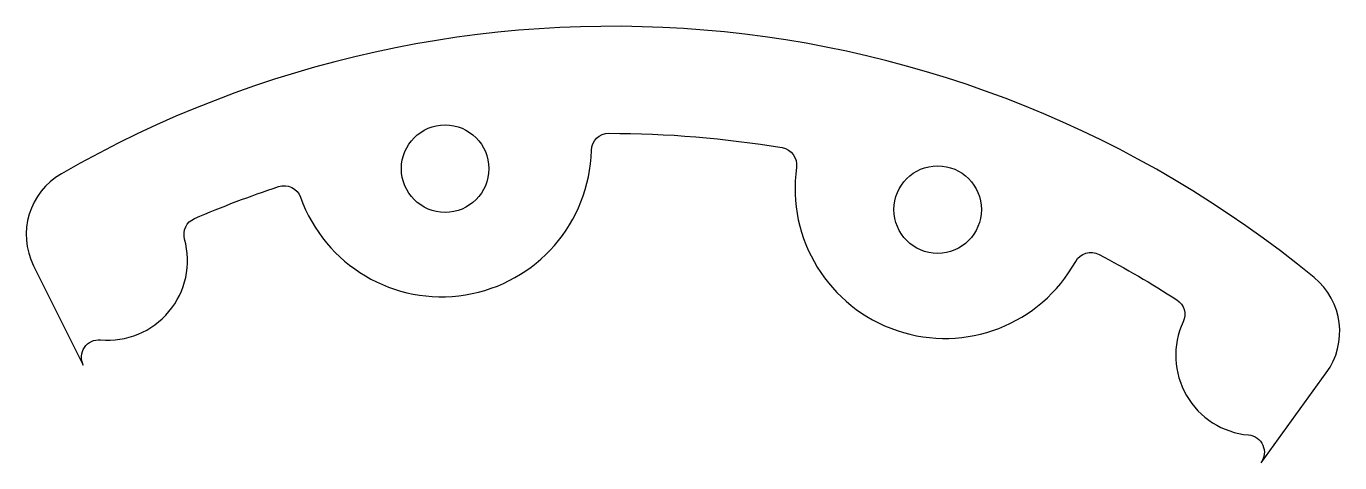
# Model space of a CAD drawing. Header units: inches. Extents: x -0.76 to 1.12, y 1.1 to 1.72.
import ezdxf

# ---------------------------------------------------------------- set-up
doc = ezdxf.new("R2010")
doc.units = ezdxf.units.IN
doc.header["$MEASUREMENT"] = 0

msp = doc.modelspace()

# ---------------------------------------------------------------- linework, layer by layer
msp.add_lwpolyline([(1.0977, 1.2263, 0.39749), (1.0803, 1.3625, 0.311785), (-0.7106, 1.5106, 0.397288), (-0.7502, 1.3791), (-0.6793, 1.2374, -0.588164), (-0.6546, 1.2735, 0.524612), (-0.5344, 1.4172, -0.375184), (-0.5202, 1.4468, -0.02135), (-0.4001, 1.4923, -0.407036), (-0.3687, 1.477, 0.830914), (0.0471, 1.544, -0.407036), (0.0721, 1.5684, -0.041343), (0.3196, 1.5479, -0.407036), (0.3403, 1.5198, 0.830914), (0.7394, 1.3854, -0.407036), (0.7729, 1.3954, -0.02135), (0.8839, 1.3308, -0.375184), (0.8931, 1.2992, 0.520038), (0.9864, 1.1378, -0.583601), (1.0044, 1.0982)], format="xyb", close=True)
for centre in [(-0.162, 1.5179), (0.5421, 1.4595)]:
    msp.add_circle(centre, 0.0625)

doc.saveas('drawing.dxf')
